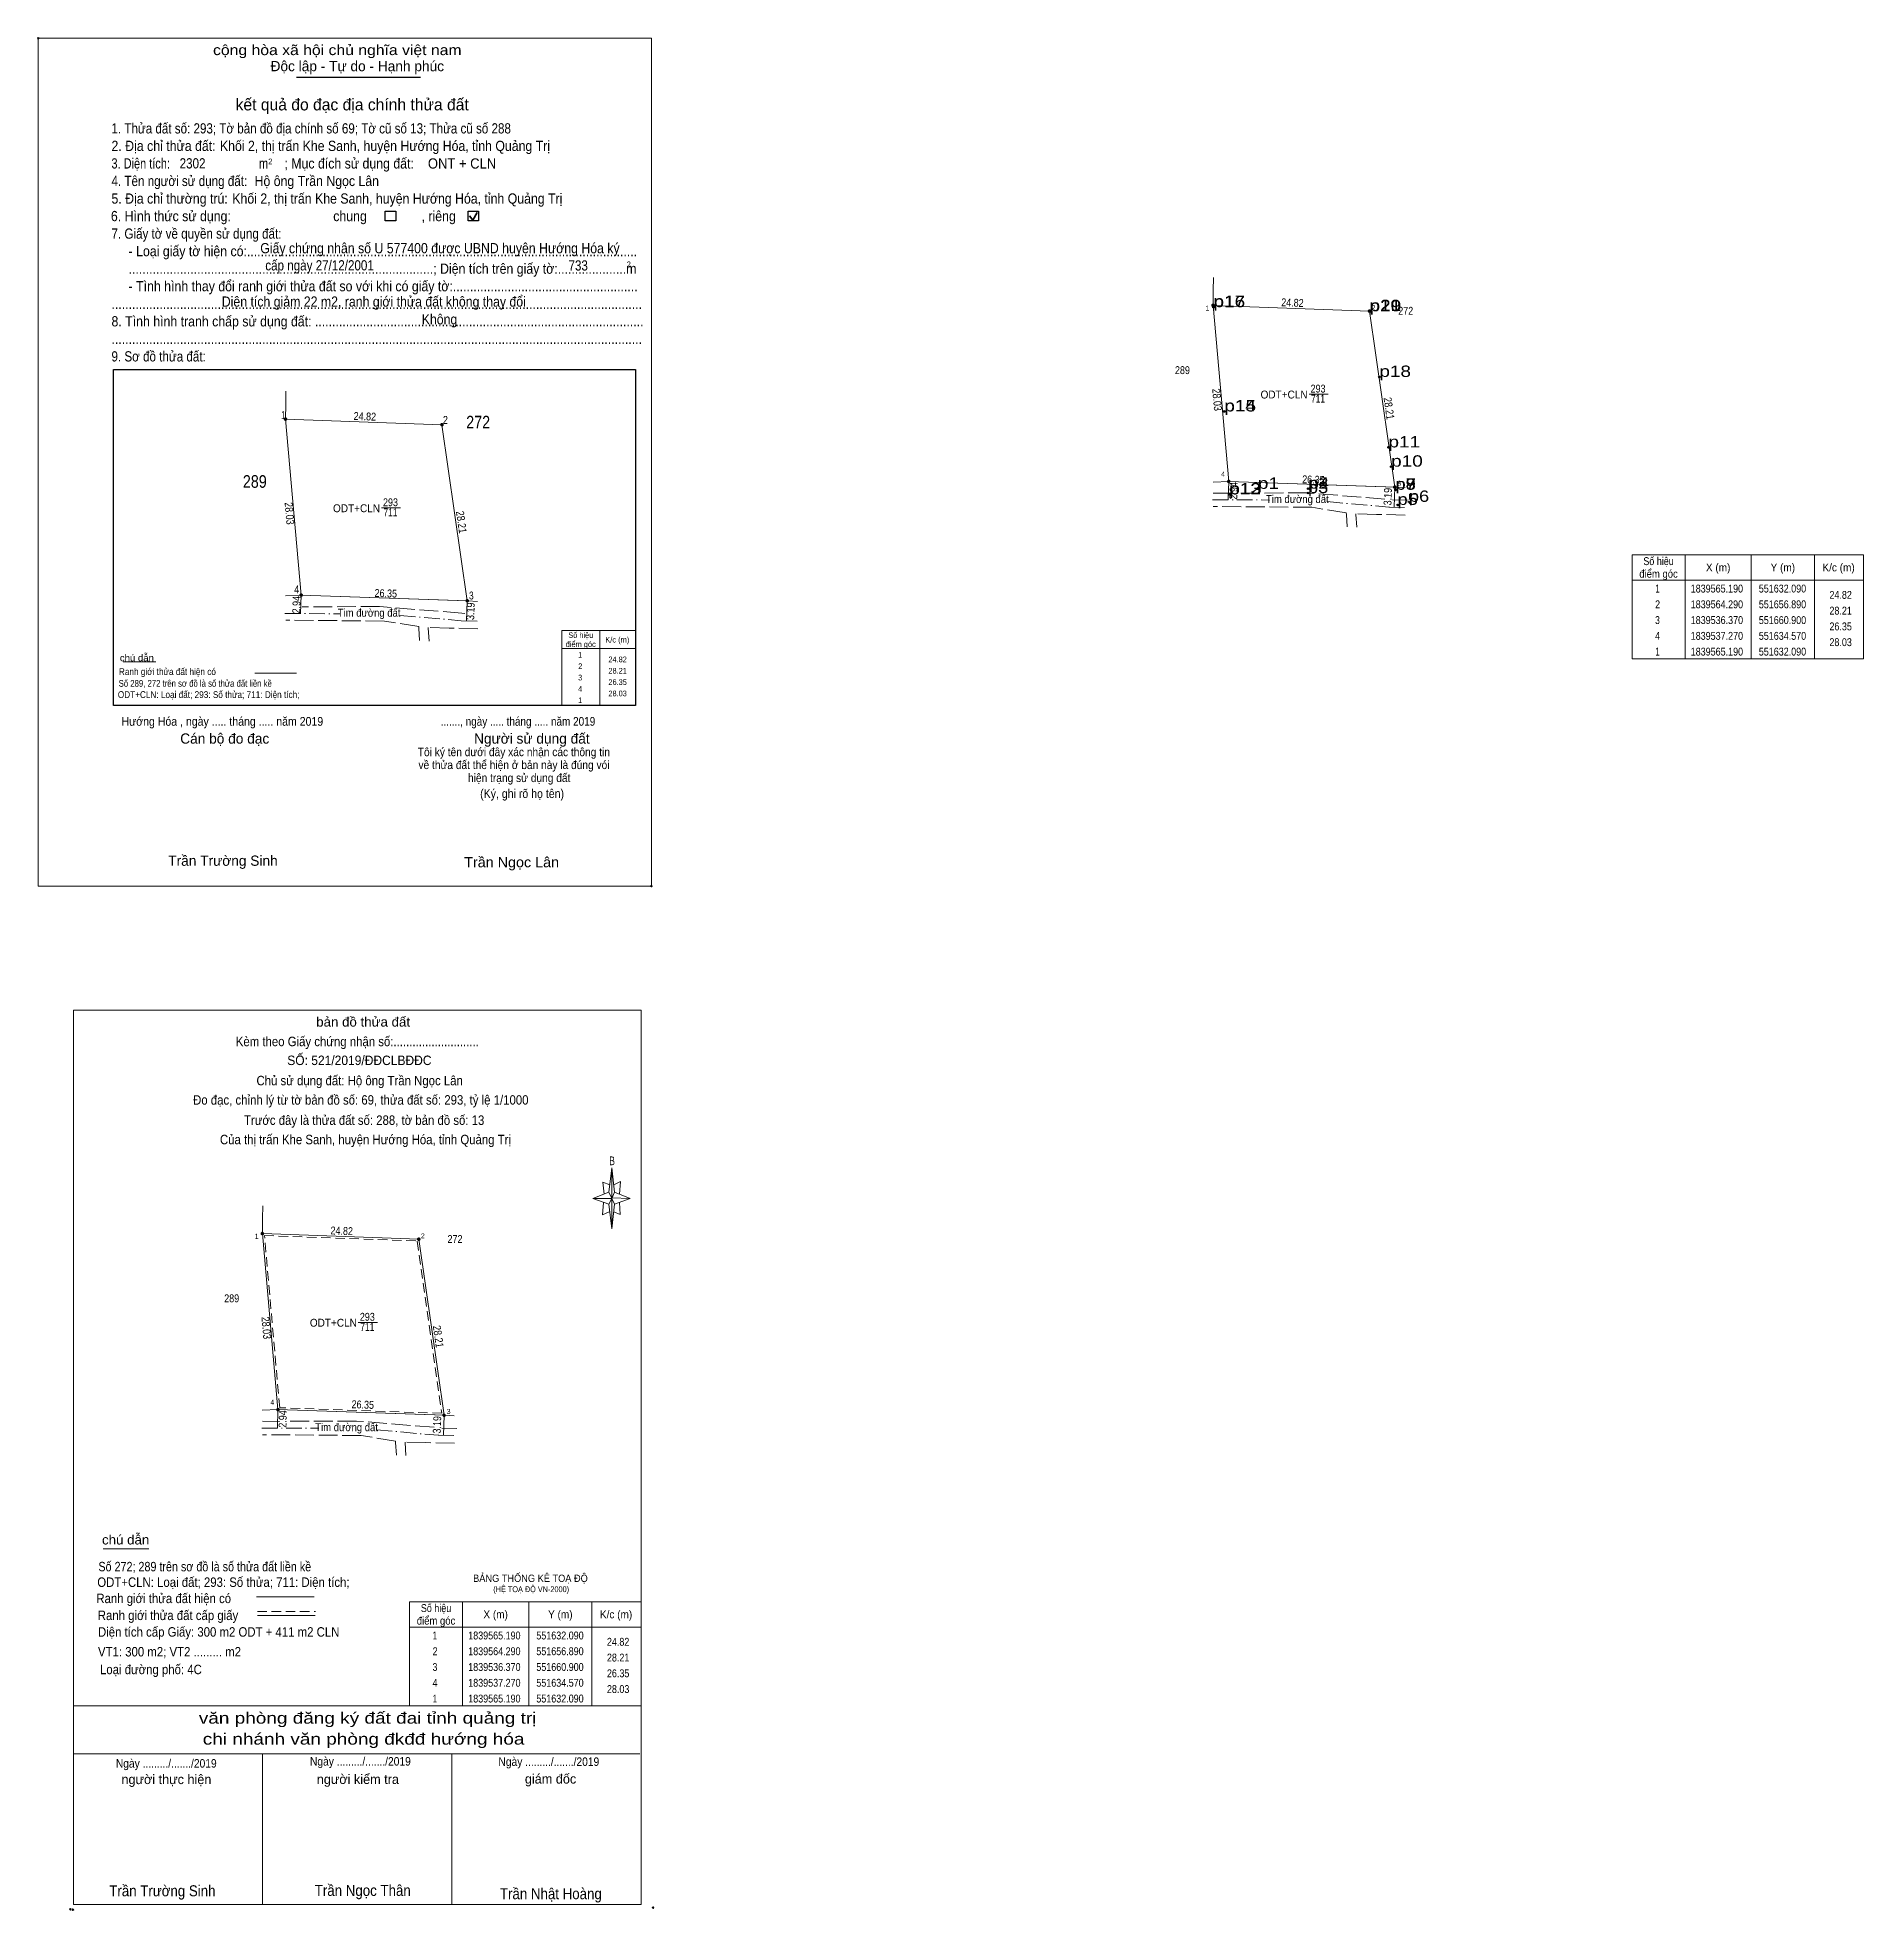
# Model space of a CAD drawing. Header units: metres. Extents: x 551446 to 551735, y 1839311 to 1839608.
import ezdxf
from ezdxf.enums import TextEntityAlignment as Align

# ---------------------------------------------------------------- set-up
doc = ezdxf.new("R2010")
doc.units = ezdxf.units.M
doc.header["$LTSCALE"] = 0.5
doc.header["$PDMODE"] = 32
doc.header["$PDSIZE"] = 0.25
for name, pattern in [('DOT_DASHED', [7.7, 5, -1.2, 0.3, -1.2]), ('LONG_DASHED', [7.5, 6, -1.5]), ('MEDIUM_DASHED', [4.5, 3, -1.5])]:
    doc.linetypes.add(name, pattern=pattern)
for name, color, linetype, lineweight in [('1', 7, 'Continuous', 13), ('10', 7, 'Continuous', 13), ('17', 7, 'Continuous', 13), ('2', 7, 'Continuous', 13), ('22', 7, 'LONG_DASHED', 13), ('5', 7, 'Continuous', 13), ('6', 7, 'Continuous', 13), ('63', 7, 'Continuous', 13)]:
    doc.layers.add(name, color=color, linetype=linetype, lineweight=lineweight)
for name, color, linetype in [('12', 7, 'Continuous'), ('13', 7, 'Continuous'), ('7', 7, 'Continuous')]:
    doc.layers.add(name, color=color, linetype=linetype)

msp = doc.modelspace()

# ---------------------------------------------------------------- hatches: boundary and pattern name
at = {"layer": '22'}
for points in [[(551632.29, 1839565.19, 1), (551631.89, 1839565.19, 1)], [(551657.09, 1839564.29, 1), (551656.69, 1839564.29, 1)], [(551485.2243, 1839547.16, 1), (551484.8243, 1839547.16, 1)], [(551510.0243, 1839546.26, 1), (551509.6243, 1839546.26, 1)], [(551634.77, 1839537.27, 1), (551634.37, 1839537.27, 1)], [(551661.1, 1839536.37, 1), (551660.7, 1839536.37, 1)], [(551487.7043, 1839519.24, 1), (551487.3043, 1839519.24, 1)], [(551514.0343, 1839518.34, 1), (551513.6343, 1839518.34, 1)], [(551481.55, 1839417.99, 1), (551481.15, 1839417.99, 1)], [(551506.35, 1839417.09, 1), (551505.95, 1839417.09, 1)], [(551484.03, 1839390.07, 1), (551483.63, 1839390.07, 1)], [(551510.36, 1839389.17, 1), (551509.96, 1839389.17, 1)]]:
    msp.add_hatch(color=256, dxfattribs=at).paths.add_polyline_path(points)

# ---------------------------------------------------------------- linework, layer by layer
at = {"layer": '1'}
for points in [[(551632.09, 1839565.19), (551656.89, 1839564.29), (551660.9, 1839536.37), (551634.57, 1839537.27)], [(551485.02, 1839547.16), (551509.82, 1839546.26), (551513.83, 1839518.34), (551487.5, 1839519.24)], [(551481.35, 1839417.99), (551506.15, 1839417.09), (551510.16, 1839389.17), (551483.83, 1839390.07)]]:
    msp.add_lwpolyline(points, close=True, dxfattribs=at)
at = {"layer": '1', "linetype": 'MEDIUM_DASHED'}
msp.add_lwpolyline([(551481.68, 1839417.68), (551505.89, 1839416.8), (551509.81, 1839389.48), (551484.11, 1839390.36)], close=True, dxfattribs=at)
at = {"layer": '10'}
for p, q in [((551632.12, 1839567.57), (551632.15, 1839569.61)), ((551632.09, 1839565.19), (551632.12, 1839567.57)), ((551634.57, 1839537.27), (551632.09, 1839565.19)), ((551485.06, 1839549.54), (551485.08, 1839551.58)), ((551485.02, 1839547.16), (551485.06, 1839549.54)), ((551487.51, 1839519.24), (551485.02, 1839547.16)), ((551632.08, 1839537.17), (551634.57, 1839537.27)), ((551634.57, 1839537.27), (551661, 1839536.37)), ((551661, 1839536.37), (551662.52, 1839536.28)), ((551485.01, 1839519.14), (551487.51, 1839519.24)), ((551487.5, 1839519.24), (551513.93, 1839518.34)), ((551513.93, 1839518.34), (551515.45, 1839518.25)), ((551481.35, 1839417.99), (551481.38, 1839420.37)), ((551481.38, 1839420.37), (551481.41, 1839422.41)), ((551483.83, 1839390.07), (551481.35, 1839417.99)), ((551481.34, 1839389.97), (551483.83, 1839390.07)), ((551483.83, 1839390.07), (551510.26, 1839389.17)), ((551510.26, 1839389.17), (551511.78, 1839389.08))]:
    msp.add_line(p, q, dxfattribs=at)
for points in [[(551632.09, 1839565.19), (551656.89, 1839564.29), (551660.9, 1839536.37)], [(551485.02, 1839547.16), (551509.82, 1839546.26), (551513.83, 1839518.34)], [(551481.35, 1839417.99), (551506.15, 1839417.09), (551510.16, 1839389.17)]]:
    msp.add_lwpolyline(points, dxfattribs=at)
at = {"layer": '17'}
msp.add_line((551456.13, 1839368), (551463.37, 1839368), dxfattribs=at)
at = {"layer": '2', "lineweight": 25}
for p, q in [((551486.76, 1839601.39), (551506.42, 1839601.39)), ((551457.74, 1839555.02), (551540.5, 1839555.02)), ((551540.5, 1839555.02), (551540.5, 1839501.75))]:
    msp.add_line(p, q, dxfattribs=at)
at = {"layer": '2', "lineweight": 35}
for p, q in [((551514.18, 1839579.41), (551514.73, 1839578.69)), ((551514.73, 1839578.69), (551515.41, 1839579.9))]:
    msp.add_line(p, q, dxfattribs=at)
at = {"layer": '2'}
for p, q in [((551634.47, 1839534.33), (551634.57, 1839537.27)), ((551660.79, 1839533.18), (551660.9, 1839536.37)), ((551487.4, 1839516.3), (551487.5, 1839519.24)), ((551513.72, 1839515.15), (551513.83, 1839518.34)), ((551459.27, 1839508.64), (551464.48, 1839508.64)), ((551480.16, 1839506.87), (551486.74, 1839506.87)), ((551483.73, 1839387.13), (551483.83, 1839390.07)), ((551510.05, 1839385.98), (551510.16, 1839389.17))]:
    msp.add_line(p, q, dxfattribs=at)
msp.add_lwpolyline([(551445.82, 1839607.55), (551543.03, 1839607.55), (551543.03, 1839473.1), (551445.82, 1839473.1)], close=True, dxfattribs=at)
at = {"layer": '2', "lineweight": 25}
for points in [[(551500.83, 1839580.13), (551502.5, 1839580.13), (551502.5, 1839578.57), (551500.83, 1839578.57)], [(551513.96, 1839580.13), (551515.63, 1839580.13), (551515.63, 1839578.57), (551513.96, 1839578.57)]]:
    msp.add_lwpolyline(points, close=True, dxfattribs=at)
msp.add_lwpolyline([(551540.5, 1839501.75), (551457.74, 1839501.75), (551457.74, 1839555.02)], dxfattribs=at)
at = {"layer": '2'}
for p in [(551445.82, 1839607.55), (551543.03, 1839473.1)]:
    msp.add_point(p, dxfattribs=at)
at = {"layer": '22', "linetype": 'DOT_DASHED'}
for p, q in [((551632, 1839534.33), (551641.04, 1839534.32)), ((551660.05, 1839533.2), (551662.46, 1839533.15)), ((551660.53, 1839534.34), (551662.94, 1839534.29)), ((551484.93, 1839516.3), (551493.65, 1839516.29)), ((551481.26, 1839387.13), (551490.3, 1839387.12)), ((551509.79, 1839387.14), (551512.2, 1839387.09)), ((551509.31, 1839386), (551511.72, 1839385.95))]:
    msp.add_line(p, q, dxfattribs=at)
at = {"layer": '22'}
for p, q in [((551632.09, 1839535.41), (551634.73, 1839535.4)), ((551647.77, 1839533.16), (551632.12, 1839533.28)), ((551634.79, 1839535.4), (551634.74, 1839535.4)), ((551653.21, 1839532.27), (551647.77, 1839533.16)), ((551500.7, 1839515.13), (551485.05, 1839515.25)), ((551506.14, 1839514.24), (551500.7, 1839515.13)), ((551513.46, 1839516.31), (551512.99, 1839516.37)), ((551481.35, 1839388.21), (551483.99, 1839388.2)), ((551484.05, 1839388.2), (551484, 1839388.2)), ((551497.03, 1839385.96), (551481.38, 1839386.08)), ((551502.47, 1839385.07), (551497.03, 1839385.96))]:
    msp.add_line(p, q, dxfattribs=at)
for points in [[(551659.32, 1839534.46), (551647.01, 1839535.46), (551636.02, 1839535.41)], [(551653.35, 1839530.06), (551653.22, 1839532.04), (551653.21, 1839532.27)], [(551662.57, 1839531.92), (551658.02, 1839532.04), (551654.72, 1839532.13)], [(551654.86, 1839529.99), (551654.73, 1839532.04), (551654.72, 1839532.13)], [(551512.99, 1839516.37), (551499.94, 1839517.43), (551487.67, 1839517.37)], [(551506.28, 1839512.03), (551506.15, 1839514.01), (551506.14, 1839514.24)], [(551515.5, 1839513.89), (551510.95, 1839514.01), (551507.65, 1839514.1)], [(551507.79, 1839511.96), (551507.66, 1839514.01), (551507.65, 1839514.1)], [(551508.58, 1839387.26), (551496.27, 1839388.26), (551485.28, 1839388.21)], [(551502.61, 1839382.86), (551502.48, 1839384.84), (551502.47, 1839385.07)], [(551511.83, 1839384.72), (551507.28, 1839384.84), (551503.98, 1839384.93)], [(551504.12, 1839382.79), (551503.99, 1839384.84), (551503.98, 1839384.93)]]:
    msp.add_lwpolyline(points, dxfattribs=at)
at = {"layer": '22', "linetype": 'DOT_DASHED'}
for points in [[(551650.18, 1839534.06), (551659.96, 1839533.2), (551660.04, 1839533.2)], [(551503.16, 1839516.03), (551512.89, 1839515.17), (551515.39, 1839515.12)], [(551499.44, 1839386.86), (551509.22, 1839386), (551509.3, 1839386)]]:
    msp.add_lwpolyline(points, dxfattribs=at)
for centre in [(551632.09, 1839565.19), (551656.89, 1839564.29), (551485.0243, 1839547.16), (551509.8243, 1839546.26), (551634.57, 1839537.27), (551660.9, 1839536.37), (551487.5043, 1839519.24), (551513.8343, 1839518.34), (551481.35, 1839417.99), (551506.15, 1839417.09), (551483.83, 1839390.07), (551510.16, 1839389.17)]:
    msp.add_circle(centre, 0.2, dxfattribs=at)
at = {"layer": '5'}
for p, q in [((551536.26, 1839424.53), (551536.76, 1839428.43)), ((551536.26, 1839422.63), (551533.76, 1839423.53)), ((551537.16, 1839424.53), (551539.66, 1839423.53)), ((551537.96, 1839422.93), (551538.06, 1839421.03)), ((551537.16, 1839422.63), (551536.76, 1839418.73)), ((551538.06, 1839421.03), (551537.06, 1839421.43)), ((551451.39, 1839343.09), (551541.39, 1839343.09)), ((551451.39, 1839335.49), (551541.19, 1839335.49)), ((551451.39, 1839335.49), (551541.19, 1839335.49)), ((551451.39, 1839335.49), (551541.19, 1839335.49)), ((551481.39, 1839311.59), (551481.39, 1839335.49)), ((551511.39, 1839311.59), (551511.39, 1839335.49))]:
    msp.add_line(p, q, dxfattribs=at)
for points in [[(551451.39, 1839453.39), (551541.39, 1839453.39), (551541.39, 1839311.59), (551451.39, 1839311.59)], [(551536.76, 1839428.43), (551537.16, 1839424.53), (551536.76, 1839423.53)], [(551536.76, 1839423.53), (551533.76, 1839423.53), (551536.26, 1839424.53), (551537.16, 1839422.63), (551539.66, 1839423.53), (551536.76, 1839423.63)], [(551536.76, 1839423.53), (551536.76, 1839418.73), (551536.26, 1839422.63)]]:
    msp.add_lwpolyline(points, close=True, dxfattribs=at)
for points in [[(551536.46, 1839425.73), (551535.36, 1839426.13), (551535.56, 1839424.23)], [(551537.06, 1839425.73), (551538.16, 1839426.23), (551537.96, 1839424.23)], [(551536.76, 1839423.53), (551536.26, 1839424.53), (551533.76, 1839423.53)], [(551535.46, 1839422.93), (551535.26, 1839420.93), (551536.36, 1839421.43)], [(551536.76, 1839423.53), (551537.16, 1839422.63), (551539.66, 1839423.53)], [(551541.39, 1839311.59), (551451.39, 1839311.59), (551451.39, 1839335.49)]]:
    msp.add_lwpolyline(points, dxfattribs=at)
for p in [(551450.92, 1839310.82), (551451.32, 1839310.75)]:
    msp.add_point(p, dxfattribs=at)
at = {"layer": '6'}
for p, q in [((551480.42, 1839360.37), (551489.56, 1839360.37)), ((551480.56, 1839357.44), (551489.7, 1839357.44))]:
    msp.add_line(p, q, dxfattribs=at)
at = {"layer": '6', "linetype": 'MEDIUM_DASHED'}
msp.add_line((551480.56, 1839358.06), (551489.76, 1839358.06), dxfattribs=at)
at = {"layer": '6'}
msp.add_point((551543.29, 1839311.09), dxfattribs=at)
at = {"layer": '63'}
for p, q in [((551647.3, 1839551.09), (551650.34, 1839551.09)), ((551500.23, 1839533.06), (551503.27, 1839533.06)), ((551706.92, 1839525.62), (551706.92, 1839509.12)), ((551717.42, 1839525.62), (551717.42, 1839509.12)), ((551727.42, 1839525.62), (551727.42, 1839509.12)), ((551698.52, 1839521.62), (551735.22, 1839521.62)), ((551534.88, 1839513.63), (551534.88, 1839501.75)), ((551534.88, 1839513.63), (551534.88, 1839501.75)), ((551496.56, 1839403.89), (551499.6, 1839403.89)), ((551513.09, 1839359.59), (551513.09, 1839343.09)), ((551523.59, 1839359.59), (551523.59, 1839343.09)), ((551533.59, 1839359.59), (551533.59, 1839343.09)), ((551504.69, 1839355.59), (551541.39, 1839355.59))]:
    msp.add_line(p, q, dxfattribs=at)
for points in [[(551698.52, 1839525.62), (551735.22, 1839525.62), (551735.22, 1839509.12), (551698.52, 1839509.12)], [(551504.69, 1839359.59), (551541.39, 1839359.59), (551541.39, 1839343.09), (551504.69, 1839343.09)]]:
    msp.add_lwpolyline(points, close=True, dxfattribs=at)
for points in [[(551535.14, 1839501.75), (551528.84, 1839501.75), (551528.84, 1839513.63), (551535.14, 1839513.63)], [(551534.54, 1839513.63), (551540.5, 1839513.63), (551540.5, 1839501.75), (551534.54, 1839501.75)], [(551528.84, 1839510.75), (551534.88, 1839510.75), (551540.5, 1839510.75)]]:
    msp.add_lwpolyline(points, dxfattribs=at)
at = {"layer": '7'}
for p in [(551632.15, 1839564.95), (551632.16, 1839564.9), (551656.86, 1839564.28), (551656.89, 1839564.29), (551656.9, 1839564.24), (551658.45, 1839553.84), (551633.86, 1839548.39), (551633.88, 1839548.36), (551659.9, 1839542.66), (551660.32, 1839539.61), (551639.19, 1839536.09), (551647.16, 1839536.12), (551647.26, 1839536.13), (551661.01, 1839535.95), (551661.01, 1839535.94), (551661.02, 1839535.95), (551634.64, 1839535.2), (551634.67, 1839535.24), (551647.14, 1839535.42), (551661.34, 1839533.54), (551663.14, 1839534.03)]:
    msp.add_point(p, dxfattribs=at)

# ---------------------------------------------------------------- texts
at = {"layer": '1'}
for s, width, p in [('ODT+CLN', 0.95, (551643.35, 1839550.42)), ('293', 0.85, (551648.735, 1839551.36)), ('711', 0.8, (551648.73, 1839549.76)), ('ODT+CLN', 0.95, (551496.28, 1839532.39)), ('293', 0.85, (551501.665, 1839533.33)), ('711', 0.8, (551501.66, 1839531.73)), ('293', 0.85, (551497.995, 1839404.16)), ('ODT+CLN', 0.95, (551492.61, 1839403.22)), ('711', 0.8, (551497.99, 1839402.56))]:
    msp.add_text(s, height=1.25, dxfattribs=dict(at, width=width)).set_placement(p, align=Align.CENTER)
for s, height, width, p in [('BẢNG THỐNG KÊ TOẠ ĐỘ ', 1.15, 0.95, (551514.77, 1839362.74)), ('(HỆ TOẠ ĐỘ VN-2000)', 0.93, 0.9, (551517.97, 1839361.12))]:
    msp.add_text(s, height=height, dxfattribs=dict(at, width=width)).set_placement(p)
at = {"layer": '12'}
for s, width, p in [('p17', 1.25, (551632.15, 1839564.95)), ('p16', 1.25, (551632.16, 1839564.9)), ('p19', 1.25, (551656.86, 1839564.28)), ('p21', 1.25, (551656.89, 1839564.29)), ('p20', 1.25, (551656.9, 1839564.24)), ('p18', 1.25, (551658.45, 1839553.84)), ('p14', 1.25, (551633.86, 1839548.39)), ('p15', 1.25, (551633.88, 1839548.36)), ('p11', 1.25, (551659.9, 1839542.66)), ('p10', 1.25, (551660.32, 1839539.61)), ('p12', 1.25, (551634.64, 1839535.2)), ('p13', 1.25, (551634.67, 1839535.24)), ('p1', 1.25, (551639.19, 1839536.09)), ('p3', 1.2, (551647.14, 1839535.42)), ('p2', 1.2, (551647.16, 1839536.12)), ('p4', 1.2, (551647.26, 1839536.13)), ('p8', 1.2, (551661.01, 1839535.95)), ('p9', 1.2, (551661.01, 1839535.94)), ('p7', 1.2, (551661.02, 1839535.95)), ('p6', 1.2, (551663.14, 1839534.03)), ('p5', 1.2, (551661.34, 1839533.54))]:
    msp.add_text(s, height=1.8, dxfattribs=dict(at, width=width)).set_placement(p)
at = {"layer": '13', "width": 0.85}
for s, height, p in [('272', 1.25, (551662.635, 1839563.7)), ('289', 1.25, (551627.23, 1839554.29)), ('272', 2, (551515.565, 1839545.67)), ('289', 2, (551480.155, 1839536.26)), ('272', 1.25, (551511.895, 1839416.5)), ('289', 1.25, (551476.49, 1839407.09))]:
    msp.add_text(s, height=height, dxfattribs=at).set_placement(p, align=Align.CENTER)
at = {"layer": '2'}
for s, height, width, p in [('cộng hòa xã hội chủ nghĩa việt nam', 1.623, 1.15, (551473.53, 1839604.88)), ('1. Thửa đất số: 293; Tờ bản đồ địa chính số 69; Tờ cũ số 13; Thửa cũ số 288', 1.62, 0.85, (551457.43, 1839592.45)), ('2. Địa chỉ thửa đất:', 1.623, 0.9, (551457.43, 1839589.67)), ('Khối 2, thị trấn Khe Sanh, huyện Hướng Hóa, tỉnh Quảng Trị', 1.62, 0.9, (551474.63, 1839589.67)), ('3. Diện tích:', 1.623, 0.8, (551457.43, 1839586.89)), ('2302', 1.624, 0.85, (551468.23, 1839586.9)), ('m', 1.623, 0.8, (551480.82, 1839586.89)), ('2', 0.9271, 0.8, (551482.28, 1839587.54)), ('; Mục đích sử dụng đất:', 1.623, 0.9, (551484.85, 1839586.89)), ('ONT + CLN', 1.623, 0.95, (551507.6, 1839586.88)), ('4. Tên người sử dụng đất:', 1.623, 0.85, (551457.43, 1839584.11)), ('Khối 2, thị trấn Khe Sanh, huyện Hướng Hóa, tỉnh Quảng Trị', 1.62, 0.9, (551476.59, 1839581.32)), ('Hộ ông Trần Ngọc Lân', 1.62, 0.9, (551480.12, 1839584.11)), ('6. Hình thức sử dụng:', 1.623, 0.9, (551457.34, 1839578.54)), ('5. Địa chỉ thường trú:', 1.623, 0.9, (551457.43, 1839581.32)), ('chung                , riêng', 1.623, 0.9, (551492.59, 1839578.54)), ('7. Giấy tờ về quyền sử dụng đất:', 1.623, 0.85, (551457.43, 1839575.76)), ('     - Loại giấy tờ hiện có:..................................................................................................................', 1.623, 0.9, (551457.43, 1839572.98)), ('Giấy chứng nhận số U 577400 được UBND huyện Hướng Hóa ký ', 1.62, 0.9, (551481.02, 1839573.45)), ('     .........................................................................................; Diện tích trên giấy tờ:....................m', 1.623, 0.9, (551457.43, 1839570.2)), (' cấp ngày 27/12/2001', 1.62, 0.85, (551481.31, 1839570.73)), ('733', 1.62, 0.85, (551529.89, 1839570.71)), ('2', 0.9271, 0.8, (551539.12, 1839571.22)), ('     - Tình hình thay đổi ranh giới thửa đất so với khi có giấy tờ:......................................................', 1.623, 0.9, (551457.43, 1839567.42)), ('Diện tích giảm 22 m2, ranh giới thửa đất không thay đổi', 1.62, 0.9, (551474.92, 1839564.98)), ('8. Tình hình tranh chấp sử dụng đất: ................................................................................................', 1.623, 0.9, (551457.43, 1839561.85)), ('...........................................................................................................................................................', 1.623, 0.9, (551457.43, 1839564.63)), ('Không', 1.62, 0.9, (551506.62, 1839562.17)), ('9. Sơ đồ thửa đất:', 1.623, 0.85, (551457.43, 1839556.29)), ('...........................................................................................................................................................', 1.623, 0.9, (551457.43, 1839559.07)), ('chú dẫn', 1.08, 1.05, (551458.76, 1839508.75)), ('Số 289, 272 trên sơ đồ là số thửa đất liền kề', 1.08, 0.85, (551458.57, 1839504.7)), ('Ranh giới thửa đất hiện có ', 1.08, 0.9, (551458.61, 1839506.56)), ('ODT+CLN: Loại đất; 293: Số thửa; 711: Diện tích;', 1.08, 0.9, (551458.44, 1839502.92)), ('Hướng Hóa , ngày ..... tháng ..... năm 2019', 1.39, 0.9, (551459.02, 1839498.52)), ('......., ngày ..... tháng ..... năm 2019', 1.39, 0.85, (551509.63, 1839498.52)), ('(Ký, ghi rõ họ tên)', 1.391, 0.9, (551515.88, 1839487.07)), ('Trần Ngọc Lân', 1.62, 1.05, (551513.35, 1839476.07))]:
    msp.add_text(s, height=height, dxfattribs=dict(at, width=width)).set_placement(p)
for s, p in [('Độc lập - Tự do - Hạnh phúc', (551482.65, 1839602.32)), ('Cán bộ đo đạc', (551468.33, 1839495.68)), ('Người sử dụng đất', (551514.92, 1839495.68)), ('Trần Trường Sinh', (551466.43, 1839476.31))]:
    msp.add_text(s, height=1.623, dxfattribs=at).set_placement(p)
for s, height, p in [('kết quả đo đạc địa chính thửa đất', 1.855, (551495.595, 1839596.11)), ('.', 0.4637, (551543.0054, 1839472.83))]:
    msp.add_text(s, height=height, dxfattribs=at).set_placement(p, align=Align.CENTER)
at = {"layer": '2', "width": 0.85}
for s, rotation, p in [('2.94', 88.052, (551635.9486, 1839535.7588)), ('3.19', 88.025, (551660.4089, 1839534.8385)), ('2.94', 88.052, (551487.3786, 1839517.6988)), ('3.19', 88.025, (551514.9789, 1839516.6585)), ('2.94', 88.052, (551485.2086, 1839388.5588)), ('3.19', 88.025, (551509.6689, 1839387.6385))]:
    msp.add_text(s, height=1.25, rotation=rotation, dxfattribs=at).set_placement(p, align=Align.CENTER)
at = {"layer": '2', "width": 0.9}
for s, p in [('Tôi ký tên dưới đây xác nhận các thông tin', (551521.23, 1839493.69)), ('về thửa đất thể hiện ở bản này là đúng vói', (551521.25, 1839491.65)), ('hiện trạng sử dụng đất', (551522.075, 1839489.59))]:
    msp.add_text(s, height=1.34, dxfattribs=at).set_placement(p, align=Align.CENTER)
at = {"layer": '22', "width": 0.9}
for p in [(551645.4496, 1839533.8468), (551498.2796, 1839515.8168), (551494.7096, 1839386.6468)]:
    msp.add_text('Tim đường đất', height=1.25, rotation=359.962, dxfattribs=at).set_placement(p, align=Align.CENTER)
at = {"layer": '5'}
for s, height, width, p in [('bản đồ thửa đất', 1.5, 1.05, (551497.33, 1839450.81)), ('Kèm theo Giấy chứng nhận số:...........................', 1.5, 0.9, (551496.41, 1839447.7)), ('SỐ: 521/2019/ĐĐCLBĐĐC', 1.5, 0.95, (551496.735, 1839444.71)), ('Chủ sử dụng đất: Hộ ông Trần Ngọc Lân', 1.5, 0.9, (551496.78, 1839441.5)), ('Đo đạc, chỉnh lý từ tờ bản đồ số: 69, thửa đất số: 293, tỷ lệ 1/1000 ', 1.5, 0.9, (551497.21, 1839438.43)), ('Trước đây là thửa đất số: 288, tờ bản đồ số: 13', 1.5, 0.9, (551497.495, 1839435.22)), ('Của thị trấn Khe Sanh, huyện Hướng Hóa, tỉnh Quảng Trị', 1.5, 0.9, (551497.7, 1839432.15)), ('B', 1.378, 0.75, (551536.795, 1839428.83)), ('văn phòng đăng ký đất đai tỉnh quảng trị', 1.8, 1.25, (551498.04, 1839340.26)), ('chi nhánh văn phòng đkđđ hướng hóa', 1.8, 1.25, (551497.405, 1839336.94)), ('Ngày ........./......./2019', 1.35, 0.9, (551466.115, 1839333.29)), ('Ngày ........./......./2019', 1.35, 0.9, (551496.895, 1839333.61)), ('Ngày ........./......./2019', 1.35, 0.9, (551526.775, 1839333.56)), ('Trần Trường Sinh', 1.75, 0.9, (551465.5, 1839312.88)), ('Trần Ngọc Thân', 1.75, 0.9, (551497.27, 1839312.94)), ('Trần Nhật Hoàng', 1.75, 0.9, (551527.095, 1839312.42))]:
    msp.add_text(s, height=height, dxfattribs=dict(at, width=width)).set_placement(p, align=Align.CENTER)
for s, p in [('người thực hiện', (551466.14, 1839330.68)), ('người kiểm tra', (551496.495, 1839330.7)), ('giám đốc', (551527.045, 1839330.76))]:
    msp.add_text(s, height=1.5, dxfattribs=at).set_placement(p, align=Align.CENTER)
at = {"layer": '6'}
for s, width, p in [('chú dẫn', 1.05, (551455.93, 1839368.68)), ('ODT+CLN: Loại đất; 293: Số thửa; 711: Diện tích;', 0.9, (551455.18, 1839361.95)), ('Số 272; 289 trên sơ đồ là số thửa đất liền kề', 0.85, (551455.36, 1839364.42)), ('Ranh giới thửa đất hiện có ', 0.9, (551455.03, 1839359.38)), ('Ranh giới thửa đất cấp giấy', 0.9, (551455.26, 1839356.69)), ('Diện tích cấp Giấy: 300 m2 ODT + 411 m2 CLN', 0.9, (551455.29, 1839354.06)), ('VT1: 300 m2; VT2 ......... m2', 0.9, (551455.29, 1839350.92)), ('Loại đường phố: 4C', 0.9, (551455.61, 1839348.11))]:
    msp.add_text(s, height=1.5, dxfattribs=dict(at, width=width)).set_placement(p)
at = {"layer": '63', "width": 0.85}
for s, rotation, p in [('24.82', 357.922, (551644.6523, 1839564.9935)), ('28.03', 275.076, (551632.1021, 1839550.1753)), ('28.21', 278.173, (551659.3708, 1839548.7639)), ('24.82', 357.922, (551497.5823, 1839546.9635)), ('26.35', 358.042, (551647.9736, 1839536.928)), ('28.03', 275.076, (551485.0321, 1839532.1453)), ('28.21', 278.173, (551512.3008, 1839530.7339)), ('26.35', 358.042, (551500.9036, 1839518.898)), ('24.82', 357.922, (551493.9123, 1839417.7935)), ('28.03', 275.076, (551481.3625, 1839402.9703)), ('28.21', 278.173, (551508.6308, 1839401.5639)), ('26.35', 358.042, (551497.2536, 1839390.238))]:
    msp.add_text(s, height=1.25, rotation=rotation, dxfattribs=at).set_placement(p, align=Align.CENTER)
at = {"layer": '63'}
for s, height, width, p in [(' 1', 0.8, 0.9, (551631.49, 1839564.35)), (' 2', 0.8, 0.9, (551657.84, 1839564.43)), (' 1', 1.25, 0.75, (551485.02, 1839547.16)), (' 2', 1.25, 0.85, (551510.77, 1839546.4)), (' 4', 0.8, 0.95, (551633.98, 1839538.03)), (' 3', 0.8, 0.95, (551661.93, 1839536.58)), (' 4', 1.25, 0.85, (551487.19, 1839519.52)), (' 3', 1.25, 0.8, (551514.86, 1839518.55)), ('24.82', 1.25, 0.85, (551733.37, 1839518.65)), ('28.21', 1.25, 0.85, (551733.37, 1839516.15)), ('26.35', 1.25, 0.85, (551733.37, 1839513.65)), ('28.03', 1.25, 0.85, (551733.37, 1839511.15)), ('24.82', 0.9, 0.85, (551539.14, 1839508.59)), ('28.21', 0.9, 0.85, (551539.14, 1839506.79)), ('26.35', 0.9, 0.85, (551539.14, 1839504.99)), ('28.03', 0.9, 0.85, (551539.14, 1839503.19)), (' 1', 0.8, 0.9, (551480.75, 1839417.15)), (' 2', 0.8, 0.9, (551507.1, 1839417.23)), (' 4', 0.8, 0.95, (551483.24, 1839390.83)), (' 3', 0.8, 0.95, (551511.19, 1839389.38)), ('24.82', 1.25, 0.85, (551539.54, 1839352.62)), ('28.21', 1.25, 0.85, (551539.54, 1839350.12)), ('26.35', 1.25, 0.85, (551539.54, 1839347.62)), ('28.03', 1.25, 0.85, (551539.54, 1839345.12))]:
    msp.add_text(s, height=height, dxfattribs=dict(at, width=width)).set_placement(p, align=Align.RIGHT)
for s, height, width, p in [('Số hiệu', 1.25, 0.85, (551702.72, 1839524)), ('X (m)', 1.25, 0.95, (551712.17, 1839523)), ('Y (m)', 1.25, 0.95, (551722.425, 1839523)), ('K/c (m)', 1.25, 0.95, (551731.265, 1839523)), ('điểm góc', 1.25, 0.9, (551702.72, 1839522)), (' 1', 1.25, 0.75, (551702.37, 1839519.65)), ('1839565.190', 1.25, 0.85, (551711.97, 1839519.65)), ('551632.090', 1.25, 0.85, (551722.37, 1839519.65)), (' 2', 1.25, 0.85, (551702.375, 1839517.15)), ('1839564.290', 1.25, 0.85, (551711.97, 1839517.15)), ('551656.890', 1.25, 0.85, (551722.37, 1839517.15)), (' 3', 1.25, 0.8, (551702.365, 1839514.65)), ('1839536.370', 1.25, 0.85, (551711.97, 1839514.65)), ('551660.900', 1.25, 0.85, (551722.37, 1839514.65)), ('điểm góc', 0.9, 0.9, (551531.83, 1839511)), ('Số hiệu', 0.9, 0.85, (551531.835, 1839512.44)), ('K/c (m)', 0.9, 0.95, (551537.63, 1839511.72)), (' 4', 1.25, 0.85, (551702.37, 1839512.15)), ('1839537.270', 1.25, 0.85, (551711.97, 1839512.15)), ('551634.570', 1.25, 0.85, (551722.37, 1839512.15)), (' 1', 0.9, 0.75, (551531.58, 1839509.31)), (' 1', 1.25, 0.75, (551702.37, 1839509.65)), ('1839565.190', 1.25, 0.85, (551711.97, 1839509.65)), ('551632.090', 1.25, 0.85, (551722.37, 1839509.65)), (' 3', 0.9, 0.8, (551531.575, 1839505.71)), (' 2', 0.9, 0.85, (551531.59, 1839507.51)), (' 4', 0.9, 0.85, (551531.58, 1839503.91)), (' 1', 0.9, 0.75, (551531.58, 1839502.11)), ('điểm góc', 1.25, 0.9, (551508.89, 1839355.97)), ('Số hiệu', 1.25, 0.85, (551508.89, 1839357.97)), ('X (m)', 1.25, 0.95, (551518.34, 1839356.97)), ('Y (m)', 1.25, 0.95, (551528.595, 1839356.97)), ('K/c (m)', 1.25, 0.95, (551537.435, 1839356.97)), (' 1', 1.25, 0.75, (551508.54, 1839353.62)), ('1839565.190', 1.25, 0.85, (551518.14, 1839353.62)), ('551632.090', 1.25, 0.85, (551528.54, 1839353.62)), (' 2', 1.25, 0.85, (551508.545, 1839351.12)), ('1839564.290', 1.25, 0.85, (551518.14, 1839351.12)), ('551656.890', 1.25, 0.85, (551528.54, 1839351.12)), (' 3', 1.25, 0.8, (551508.535, 1839348.62)), ('1839536.370', 1.25, 0.85, (551518.14, 1839348.62)), ('551660.900', 1.25, 0.85, (551528.54, 1839348.62)), (' 4', 1.25, 0.85, (551508.54, 1839346.12)), ('1839537.270', 1.25, 0.85, (551518.14, 1839346.12)), ('551634.570', 1.25, 0.85, (551528.54, 1839346.12)), (' 1', 1.25, 0.75, (551508.54, 1839343.62)), ('1839565.190', 1.25, 0.85, (551518.14, 1839343.62)), ('551632.090', 1.25, 0.85, (551528.54, 1839343.62))]:
    msp.add_text(s, height=height, dxfattribs=dict(at, width=width)).set_placement(p, align=Align.CENTER)

doc.saveas('drawing.dxf')
